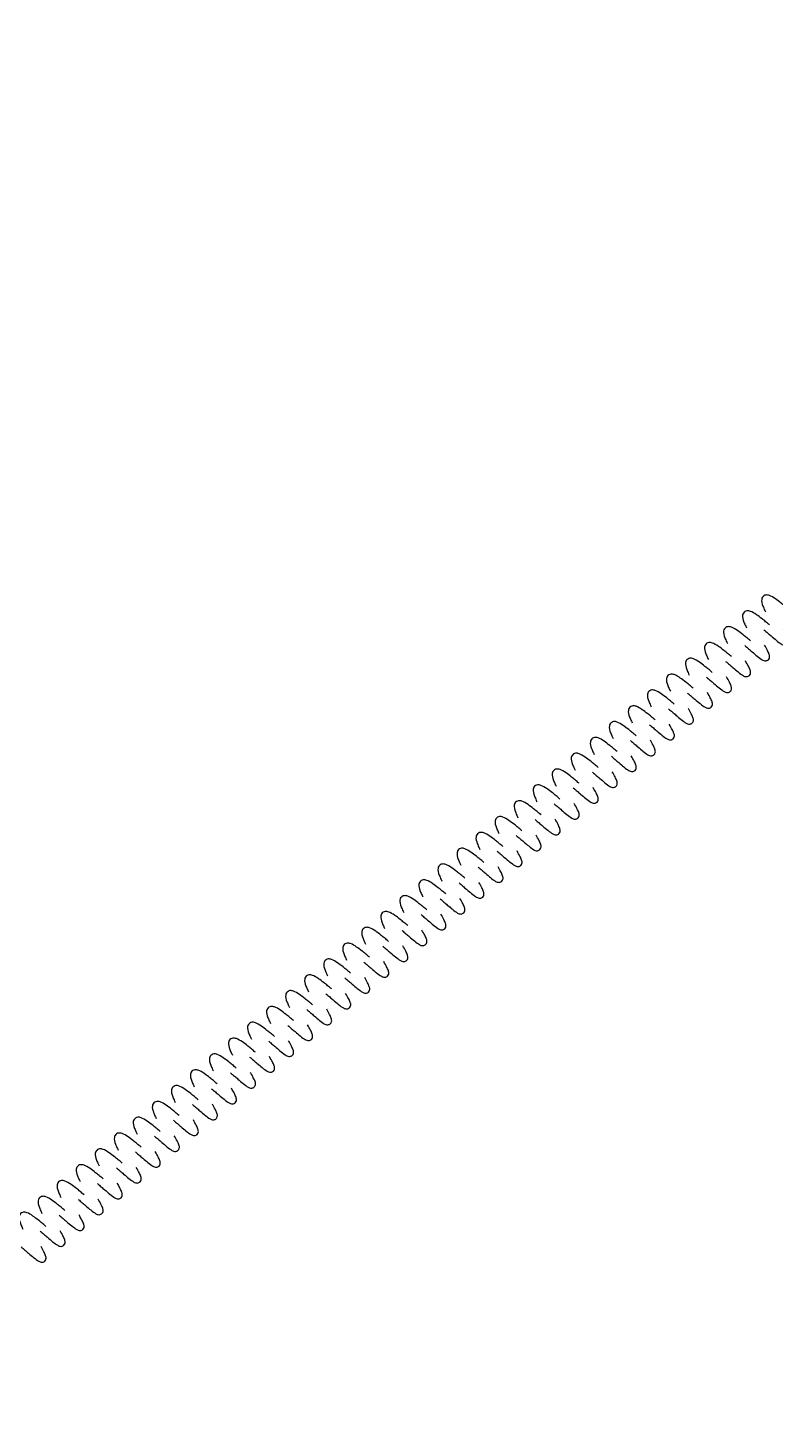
# Model space of a CAD drawing. Header units: millimetres. Extents: x 246416442 to 246896683, y 7418963194 to 7419503218.
# Drawn here: x 246845672 to 246846275, y 7419424133 to 7419425257 of the extents above; entities that cross this region are included whole.
import ezdxf

# ---------------------------------------------------------------- set-up
doc = ezdxf.new("R2010")
doc.units = ezdxf.units.MM
doc.linetypes.add('DASHED2', pattern=[9.525, 6.35, -3.175])
doc.layers.add('L-ST-SHADE-SAIL', color=5, linetype='DASHED2')
doc.layers.add('L-X-E-PLAY', color=9, linetype='Continuous')

# ---------------------------------------------------------------- blocks, each defined once
blk = doc.blocks.new('Double Skyrider - Moduplay')
at = {"layer": 'L-X-E-PLAY', "lineweight": 25}
for points, knots in [([(-131564.9, -683051.3), (-131565.1, -683049.8), (-131565.6, -683047.4), (-131566.4, -683042.8), (-131567.3, -683037.5), (-131568, -683034.3), (-131568.9, -683032.2), (-131569.8, -683031), (-131571.2, -683030.4), (-131572.6, -683030.2), (-131574.5, -683031.1), (-131575.7, -683033.4), (-131576.5, -683036.4), (-131577.1, -683039.5), (-131577.4, -683041.3)], [0, 0, 0, 0, 0.080439, 0.15462, 0.279152, 0.441171, 0.489208, 0.544001, 0.576028, 0.607963, 0.664531, 0.759856, 0.877253, 1, 1, 1, 1]), ([(-131544.9, -683051.3), (-131545.2, -683049.8), (-131545.6, -683047.4), (-131546.4, -683042.8), (-131547.3, -683037.5), (-131548.1, -683034.3), (-131548.9, -683032.2), (-131549.9, -683031), (-131551.2, -683030.4), (-131552.6, -683030.2), (-131554.6, -683031.1), (-131555.7, -683033.4), (-131556.5, -683036.4), (-131557.1, -683039.5), (-131557.4, -683041.3)], [0, 0, 0, 0, 0.080439, 0.15462, 0.279152, 0.441171, 0.489208, 0.544001, 0.576028, 0.607963, 0.664531, 0.759856, 0.877253, 1, 1, 1, 1]), ([(-131524.9, -683051.3), (-131525.2, -683049.8), (-131525.6, -683047.4), (-131526.4, -683042.8), (-131527.3, -683037.5), (-131528.1, -683034.3), (-131528.9, -683032.2), (-131529.9, -683031), (-131531.2, -683030.4), (-131532.7, -683030.2), (-131534.6, -683031.1), (-131535.8, -683033.4), (-131536.5, -683036.4), (-131537.1, -683039.5), (-131537.5, -683041.3)], [0, 0, 0, 0, 0.080439, 0.15462, 0.279152, 0.441171, 0.489208, 0.544001, 0.576028, 0.607963, 0.664531, 0.759856, 0.877253, 1, 1, 1, 1]), ([(-131504.9, -683051.3), (-131505.2, -683049.8), (-131505.6, -683047.4), (-131506.4, -683042.8), (-131507.3, -683037.5), (-131508.1, -683034.3), (-131509, -683032.2), (-131509.9, -683031), (-131511.2, -683030.4), (-131512.7, -683030.2), (-131514.6, -683031.1), (-131515.8, -683033.4), (-131516.6, -683036.4), (-131517.2, -683039.5), (-131517.5, -683041.3)], [0, 0, 0, 0, 0.080439, 0.15462, 0.279152, 0.441171, 0.489208, 0.544001, 0.576028, 0.607963, 0.664531, 0.759856, 0.877253, 1, 1, 1, 1]), ([(-131485, -683051.3), (-131485.2, -683049.8), (-131485.6, -683047.4), (-131486.4, -683042.8), (-131487.4, -683037.5), (-131488.1, -683034.3), (-131489, -683032.2), (-131489.9, -683031), (-131491.3, -683030.4), (-131492.7, -683030.2), (-131494.6, -683031.1), (-131495.8, -683033.4), (-131496.6, -683036.4), (-131497.2, -683039.5), (-131497.5, -683041.3)], [0, 0, 0, 0, 0.080439, 0.15462, 0.279152, 0.441171, 0.489208, 0.544001, 0.576028, 0.607963, 0.664531, 0.759856, 0.877253, 1, 1, 1, 1]), ([(-131465, -683051.3), (-131465.3, -683049.8), (-131465.7, -683047.4), (-131466.5, -683042.8), (-131467.4, -683037.5), (-131468.2, -683034.3), (-131469, -683032.2), (-131469.9, -683031), (-131471.3, -683030.4), (-131472.7, -683030.2), (-131474.7, -683031.1), (-131475.8, -683033.4), (-131476.6, -683036.4), (-131477.2, -683039.5), (-131477.5, -683041.3)], [0, 0, 0, 0, 0.080439, 0.15462, 0.279152, 0.441171, 0.489208, 0.544001, 0.576028, 0.607963, 0.664531, 0.759856, 0.877253, 1, 1, 1, 1]), ([(-131445, -683051.3), (-131445.3, -683049.8), (-131445.7, -683047.4), (-131446.5, -683042.8), (-131447.4, -683037.5), (-131448.2, -683034.3), (-131449, -683032.2), (-131450, -683031), (-131451.3, -683030.4), (-131452.7, -683030.2), (-131454.7, -683031.1), (-131455.9, -683033.4), (-131456.6, -683036.4), (-131457.2, -683039.5), (-131457.5, -683041.3)], [0, 0, 0, 0, 0.0804388, 0.15462, 0.2791519, 0.4411707, 0.489208, 0.5440015, 0.5760281, 0.6079632, 0.6645312, 0.7598557, 0.8772531, 1, 1, 1, 1]), ([(-131425, -683051.3), (-131425.3, -683049.8), (-131425.7, -683047.4), (-131426.5, -683042.8), (-131427.4, -683037.5), (-131428.2, -683034.3), (-131429, -683032.2), (-131430, -683031), (-131431.3, -683030.4), (-131432.8, -683030.2), (-131434.7, -683031.1), (-131435.9, -683033.4), (-131436.7, -683036.4), (-131437.2, -683039.5), (-131437.6, -683041.3)], [0, 0, 0, 0, 0.080439, 0.15462, 0.279152, 0.441171, 0.489208, 0.544001, 0.576028, 0.607963, 0.664531, 0.759856, 0.877253, 1, 1, 1, 1]), ([(-131405.1, -683051.3), (-131405.3, -683049.8), (-131405.7, -683047.4), (-131406.5, -683042.8), (-131407.4, -683037.5), (-131408.2, -683034.3), (-131409.1, -683032.2), (-131410, -683031), (-131411.4, -683030.4), (-131412.8, -683030.2), (-131414.7, -683031.1), (-131415.9, -683033.4), (-131416.7, -683036.4), (-131417.3, -683039.5), (-131417.6, -683041.3)], [0, 0, 0, 0, 0.080439, 0.15462, 0.279152, 0.441171, 0.489208, 0.544001, 0.576028, 0.607963, 0.664531, 0.759856, 0.877253, 1, 1, 1, 1]), ([(-131385.1, -683051.3), (-131385.3, -683049.8), (-131385.8, -683047.4), (-131386.6, -683042.8), (-131387.5, -683037.5), (-131388.2, -683034.3), (-131389.1, -683032.2), (-131390, -683031), (-131391.4, -683030.4), (-131392.8, -683030.2), (-131394.7, -683031.1), (-131395.9, -683033.4), (-131396.7, -683036.4), (-131397.3, -683039.5), (-131397.6, -683041.3)], [0, 0, 0, 0, 0.080439, 0.15462, 0.279152, 0.441171, 0.489208, 0.544001, 0.576028, 0.607963, 0.664531, 0.759856, 0.877253, 1, 1, 1, 1]), ([(-131365.1, -683051.3), (-131365.4, -683049.8), (-131365.8, -683047.4), (-131366.6, -683042.8), (-131367.5, -683037.5), (-131368.3, -683034.3), (-131369.1, -683032.2), (-131370.1, -683031), (-131371.4, -683030.4), (-131372.8, -683030.2), (-131374.8, -683031.1), (-131375.9, -683033.4), (-131376.7, -683036.4), (-131377.3, -683039.5), (-131377.6, -683041.3)], [0, 0, 0, 0, 0.080439, 0.15462, 0.279152, 0.441171, 0.489208, 0.544001, 0.576028, 0.607963, 0.664531, 0.759856, 0.877253, 1, 1, 1, 1]), ([(-131345.1, -683051.3), (-131345.4, -683049.8), (-131345.8, -683047.4), (-131346.6, -683042.8), (-131347.5, -683037.5), (-131348.3, -683034.3), (-131349.1, -683032.2), (-131350.1, -683031), (-131351.4, -683030.4), (-131352.9, -683030.2), (-131354.8, -683031.1), (-131356, -683033.4), (-131356.7, -683036.4), (-131357.3, -683039.5), (-131357.7, -683041.3)], [0, 0, 0, 0, 0.0804388, 0.15462, 0.2791519, 0.4411707, 0.489208, 0.5440015, 0.5760281, 0.6079632, 0.6645312, 0.7598557, 0.8772531, 1, 1, 1, 1]), ([(-131325.2, -683051.3), (-131325.4, -683049.8), (-131325.8, -683047.4), (-131326.6, -683042.8), (-131327.5, -683037.5), (-131328.3, -683034.3), (-131329.2, -683032.2), (-131330.1, -683031), (-131331.5, -683030.4), (-131332.9, -683030.2), (-131334.8, -683031.1), (-131336, -683033.4), (-131336.8, -683036.4), (-131337.4, -683039.5), (-131337.7, -683041.3)], [0, 0, 0, 0, 0.080439, 0.15462, 0.279152, 0.441171, 0.489208, 0.544001, 0.576028, 0.607963, 0.664531, 0.759856, 0.877253, 1, 1, 1, 1]), ([(-131305.2, -683051.3), (-131305.4, -683049.8), (-131305.9, -683047.4), (-131306.7, -683042.8), (-131307.6, -683037.5), (-131308.3, -683034.3), (-131309.2, -683032.2), (-131310.1, -683031), (-131311.5, -683030.4), (-131312.9, -683030.2), (-131314.8, -683031.1), (-131316, -683033.4), (-131316.8, -683036.4), (-131317.4, -683039.5), (-131317.7, -683041.3)], [0, 0, 0, 0, 0.080439, 0.15462, 0.279152, 0.441171, 0.489208, 0.544001, 0.576028, 0.607963, 0.664531, 0.759856, 0.877253, 1, 1, 1, 1]), ([(-131285.2, -683051.3), (-131285.5, -683049.8), (-131285.9, -683047.4), (-131286.7, -683042.8), (-131287.6, -683037.5), (-131288.4, -683034.3), (-131289.2, -683032.2), (-131290.2, -683031), (-131291.5, -683030.4), (-131292.9, -683030.2), (-131294.9, -683031.1), (-131296, -683033.4), (-131296.8, -683036.4), (-131297.4, -683039.5), (-131297.7, -683041.3)], [0, 0, 0, 0, 0.0804388, 0.15462, 0.2791519, 0.4411707, 0.489208, 0.5440015, 0.5760281, 0.6079632, 0.6645312, 0.7598557, 0.8772531, 1, 1, 1, 1]), ([(-131265.2, -683051.3), (-131265.5, -683049.8), (-131265.9, -683047.4), (-131266.7, -683042.8), (-131267.6, -683037.5), (-131268.4, -683034.3), (-131269.2, -683032.2), (-131270.2, -683031), (-131271.5, -683030.4), (-131272.9, -683030.2), (-131274.9, -683031.1), (-131276.1, -683033.4), (-131276.8, -683036.4), (-131277.4, -683039.5), (-131277.8, -683041.3)], [0, 0, 0, 0, 0.080439, 0.15462, 0.279152, 0.441171, 0.489208, 0.544001, 0.576028, 0.607963, 0.664531, 0.759856, 0.877253, 1, 1, 1, 1]), ([(-131245.2, -683051.3), (-131245.5, -683049.8), (-131245.9, -683047.4), (-131246.7, -683042.8), (-131247.6, -683037.5), (-131248.4, -683034.3), (-131249.3, -683032.2), (-131250.2, -683031), (-131251.5, -683030.4), (-131253, -683030.2), (-131254.9, -683031.1), (-131256.1, -683033.4), (-131256.9, -683036.4), (-131257.5, -683039.5), (-131257.8, -683041.3)], [0, 0, 0, 0, 0.080439, 0.15462, 0.279152, 0.441171, 0.489208, 0.544001, 0.576028, 0.607963, 0.664531, 0.759856, 0.877253, 1, 1, 1, 1]), ([(-131225.3, -683051.3), (-131225.5, -683049.8), (-131225.9, -683047.4), (-131226.7, -683042.8), (-131227.7, -683037.5), (-131228.4, -683034.3), (-131229.3, -683032.2), (-131230.2, -683031), (-131231.6, -683030.4), (-131233, -683030.2), (-131234.9, -683031.1), (-131236.1, -683033.4), (-131236.9, -683036.4), (-131237.5, -683039.5), (-131237.8, -683041.3)], [0, 0, 0, 0, 0.0804388, 0.15462, 0.2791519, 0.4411707, 0.489208, 0.5440015, 0.5760281, 0.6079632, 0.6645312, 0.7598557, 0.8772531, 1, 1, 1, 1]), ([(-131205.3, -683051.3), (-131205.5, -683049.8), (-131206, -683047.4), (-131206.8, -683042.8), (-131207.7, -683037.5), (-131208.4, -683034.3), (-131209.3, -683032.2), (-131210.2, -683031), (-131211.6, -683030.4), (-131213, -683030.2), (-131214.9, -683031.1), (-131216.1, -683033.4), (-131216.9, -683036.4), (-131217.5, -683039.5), (-131217.8, -683041.3)], [0, 0, 0, 0, 0.080439, 0.15462, 0.279152, 0.441171, 0.489208, 0.544001, 0.576028, 0.607963, 0.664531, 0.759856, 0.877253, 1, 1, 1, 1]), ([(-131185.3, -683051.3), (-131185.6, -683049.8), (-131186, -683047.4), (-131186.8, -683042.8), (-131187.7, -683037.5), (-131188.5, -683034.3), (-131189.3, -683032.2), (-131190.3, -683031), (-131191.6, -683030.4), (-131193, -683030.2), (-131195, -683031.1), (-131196.2, -683033.4), (-131196.9, -683036.4), (-131197.5, -683039.5), (-131197.8, -683041.3)], [0, 0, 0, 0, 0.080439, 0.15462, 0.279152, 0.441171, 0.489208, 0.544001, 0.576028, 0.607963, 0.664531, 0.759856, 0.877253, 1, 1, 1, 1]), ([(-131165.3, -683051.3), (-131165.6, -683049.8), (-131166, -683047.4), (-131166.8, -683042.8), (-131167.7, -683037.5), (-131168.5, -683034.3), (-131169.3, -683032.2), (-131170.3, -683031), (-131171.6, -683030.4), (-131173.1, -683030.2), (-131175, -683031.1), (-131176.2, -683033.4), (-131177, -683036.4), (-131177.5, -683039.5), (-131177.9, -683041.3)], [0, 0, 0, 0, 0.080439, 0.15462, 0.279152, 0.441171, 0.489208, 0.544001, 0.576028, 0.607963, 0.664531, 0.759856, 0.877253, 1, 1, 1, 1]), ([(-131145.4, -683051.3), (-131145.6, -683049.8), (-131146, -683047.4), (-131146.8, -683042.8), (-131147.7, -683037.5), (-131148.5, -683034.3), (-131149.4, -683032.2), (-131150.3, -683031), (-131151.7, -683030.4), (-131153.1, -683030.2), (-131155, -683031.1), (-131156.2, -683033.4), (-131157, -683036.4), (-131157.6, -683039.5), (-131157.9, -683041.3)], [0, 0, 0, 0, 0.0804388, 0.15462, 0.2791519, 0.4411707, 0.489208, 0.5440015, 0.5760281, 0.6079632, 0.6645312, 0.7598557, 0.8772531, 1, 1, 1, 1]), ([(-131125.4, -683051.3), (-131125.6, -683049.8), (-131126.1, -683047.4), (-131126.9, -683042.8), (-131127.8, -683037.5), (-131128.5, -683034.3), (-131129.4, -683032.2), (-131130.3, -683031), (-131131.7, -683030.4), (-131133.1, -683030.2), (-131135, -683031.1), (-131136.2, -683033.4), (-131137, -683036.4), (-131137.6, -683039.5), (-131137.9, -683041.3)], [0, 0, 0, 0, 0.080439, 0.15462, 0.279152, 0.441171, 0.489208, 0.544001, 0.576028, 0.607963, 0.664531, 0.759856, 0.877253, 1, 1, 1, 1]), ([(-131105.4, -683051.3), (-131105.7, -683049.8), (-131106.1, -683047.4), (-131106.9, -683042.8), (-131107.8, -683037.5), (-131108.6, -683034.3), (-131109.4, -683032.2), (-131110.4, -683031), (-131111.7, -683030.4), (-131113.1, -683030.2), (-131115.1, -683031.1), (-131116.2, -683033.4), (-131117, -683036.4), (-131117.6, -683039.5), (-131117.9, -683041.3)], [0, 0, 0, 0, 0.080439, 0.15462, 0.279152, 0.441171, 0.489208, 0.544001, 0.576028, 0.607963, 0.664531, 0.759856, 0.877253, 1, 1, 1, 1]), ([(-131085.4, -683051.3), (-131085.7, -683049.8), (-131086.1, -683047.4), (-131086.9, -683042.8), (-131087.8, -683037.5), (-131088.6, -683034.3), (-131089.4, -683032.2), (-131090.4, -683031), (-131091.7, -683030.4), (-131093.2, -683030.2), (-131095.1, -683031.1), (-131096.3, -683033.4), (-131097, -683036.4), (-131097.6, -683039.5), (-131098, -683041.3)], [0, 0, 0, 0, 0.080439, 0.15462, 0.279152, 0.441171, 0.489208, 0.544001, 0.576028, 0.607963, 0.664531, 0.759856, 0.877253, 1, 1, 1, 1]), ([(-131065.4, -683051.3), (-131065.7, -683049.8), (-131066.1, -683047.4), (-131066.9, -683042.8), (-131067.8, -683037.5), (-131068.6, -683034.3), (-131069.5, -683032.2), (-131070.4, -683031), (-131071.7, -683030.4), (-131073.2, -683030.2), (-131075.1, -683031.1), (-131076.3, -683033.4), (-131077.1, -683036.4), (-131077.7, -683039.5), (-131078, -683041.3)], [0, 0, 0, 0, 0.080439, 0.15462, 0.279152, 0.441171, 0.489208, 0.544001, 0.576028, 0.607963, 0.664531, 0.759856, 0.877253, 1, 1, 1, 1]), ([(-131045.5, -683051.3), (-131045.7, -683049.8), (-131046.2, -683047.4), (-131047, -683042.8), (-131047.9, -683037.5), (-131048.6, -683034.3), (-131049.5, -683032.2), (-131050.4, -683031), (-131051.8, -683030.4), (-131053.2, -683030.2), (-131055.1, -683031.1), (-131056.3, -683033.4), (-131057.1, -683036.4), (-131057.7, -683039.5), (-131058, -683041.3)], [0, 0, 0, 0, 0.080439, 0.15462, 0.279152, 0.441171, 0.489208, 0.544001, 0.576028, 0.607963, 0.664531, 0.759856, 0.877253, 1, 1, 1, 1]), ([(-131025.5, -683051.3), (-131025.8, -683049.8), (-131026.2, -683047.4), (-131027, -683042.8), (-131027.9, -683037.5), (-131028.7, -683034.3), (-131029.5, -683032.2), (-131030.5, -683031), (-131031.8, -683030.4), (-131033.2, -683030.2), (-131035.2, -683031.1), (-131036.3, -683033.4), (-131037.1, -683036.4), (-131037.7, -683039.5), (-131038, -683041.3)], [0, 0, 0, 0, 0.080439, 0.15462, 0.279152, 0.441171, 0.489208, 0.544001, 0.576028, 0.607963, 0.664531, 0.759856, 0.877253, 1, 1, 1, 1]), ([(-131005.5, -683051.3), (-131005.8, -683049.8), (-131006.2, -683047.4), (-131007, -683042.8), (-131007.9, -683037.5), (-131008.7, -683034.3), (-131009.5, -683032.2), (-131010.5, -683031), (-131011.8, -683030.4), (-131013.2, -683030.2), (-131015.2, -683031.1), (-131016.4, -683033.4), (-131017.1, -683036.4), (-131017.7, -683039.5), (-131018, -683041.3)], [0, 0, 0, 0, 0.080439, 0.15462, 0.279152, 0.441171, 0.489208, 0.544001, 0.576028, 0.607963, 0.664531, 0.759856, 0.877253, 1, 1, 1, 1]), ([(-130985.5, -683051.3), (-130985.8, -683049.8), (-130986.2, -683047.4), (-130987, -683042.8), (-130987.9, -683037.5), (-130988.7, -683034.3), (-130989.5, -683032.2), (-130990.5, -683031), (-130991.8, -683030.4), (-130993.3, -683030.2), (-130995.2, -683031.1), (-130996.4, -683033.4), (-130997.2, -683036.4), (-130997.8, -683039.5), (-130998.1, -683041.3)], [0, 0, 0, 0, 0.080439, 0.15462, 0.279152, 0.441171, 0.489208, 0.544001, 0.576028, 0.607963, 0.664531, 0.759856, 0.877253, 1, 1, 1, 1]), ([(-130965.6, -683051.3), (-130965.8, -683049.8), (-130966.2, -683047.4), (-130967, -683042.8), (-130967.9, -683037.5), (-130968.7, -683034.3), (-130969.6, -683032.2), (-130970.5, -683031), (-130971.9, -683030.4), (-130973.3, -683030.2), (-130975.2, -683031.1), (-130976.4, -683033.4), (-130977.2, -683036.4), (-130977.8, -683039.5), (-130978.1, -683041.3)], [0, 0, 0, 0, 0.080439, 0.15462, 0.279152, 0.441171, 0.489208, 0.544001, 0.576028, 0.607963, 0.664531, 0.759856, 0.877253, 1, 1, 1, 1]), ([(-130945.6, -683051.3), (-130945.8, -683049.8), (-130946.3, -683047.4), (-130947.1, -683042.8), (-130948, -683037.5), (-130948.7, -683034.3), (-130949.6, -683032.2), (-130950.5, -683031), (-130951.9, -683030.4), (-130953.3, -683030.2), (-130955.2, -683031.1), (-130956.4, -683033.4), (-130957.2, -683036.4), (-130957.8, -683039.5), (-130958.1, -683041.3)], [0, 0, 0, 0, 0.080439, 0.15462, 0.279152, 0.441171, 0.489208, 0.544001, 0.576028, 0.607963, 0.664531, 0.759856, 0.877253, 1, 1, 1, 1]), ([(-130925.6, -683051.3), (-130925.9, -683049.8), (-130926.3, -683047.4), (-130927.1, -683042.8), (-130928, -683037.5), (-130928.8, -683034.3), (-130929.6, -683032.2), (-130930.6, -683031), (-130931.9, -683030.4), (-130933.3, -683030.2), (-130935.3, -683031.1), (-130936.5, -683033.4), (-130937.2, -683036.4), (-130937.8, -683039.5), (-130938.1, -683041.3)], [0, 0, 0, 0, 0.080439, 0.15462, 0.279152, 0.441171, 0.489208, 0.544001, 0.576028, 0.607963, 0.664531, 0.759856, 0.877253, 1, 1, 1, 1]), ([(-130905.6, -683051.3), (-130905.9, -683049.8), (-130906.3, -683047.4), (-130907.1, -683042.8), (-130908, -683037.5), (-130908.8, -683034.3), (-130909.6, -683032.2), (-130910.6, -683031), (-130911.9, -683030.4), (-130913.4, -683030.2), (-130915.3, -683031.1), (-130916.5, -683033.4), (-130917.2, -683036.4), (-130917.8, -683039.5), (-130918.2, -683041.3)], [0, 0, 0, 0, 0.080439, 0.15462, 0.279152, 0.441171, 0.489208, 0.544001, 0.576028, 0.607963, 0.664531, 0.759856, 0.877253, 1, 1, 1, 1]), ([(-130885.7, -683051.3), (-130885.9, -683049.8), (-130886.3, -683047.4), (-130887.1, -683042.8), (-130888, -683037.5), (-130888.8, -683034.3), (-130889.7, -683032.2), (-130890.6, -683031), (-130892, -683030.4), (-130893.4, -683030.2), (-130895.3, -683031.1), (-130896.5, -683033.4), (-130897.3, -683036.4), (-130897.9, -683039.5), (-130898.2, -683041.3)], [0, 0, 0, 0, 0.080439, 0.15462, 0.279152, 0.441171, 0.489208, 0.544001, 0.576028, 0.607963, 0.664531, 0.759856, 0.877253, 1, 1, 1, 1]), ([(-130865.7, -683051.3), (-130865.9, -683049.8), (-130866.4, -683047.4), (-130867.2, -683042.8), (-130868.1, -683037.5), (-130868.8, -683034.3), (-130869.7, -683032.2), (-130870.6, -683031), (-130872, -683030.4), (-130873.4, -683030.2), (-130875.3, -683031.1), (-130876.5, -683033.4), (-130877.3, -683036.4), (-130877.9, -683039.5), (-130878.2, -683041.3)], [0, 0, 0, 0, 0.080439, 0.15462, 0.279152, 0.441171, 0.489208, 0.544001, 0.576028, 0.607963, 0.664531, 0.759856, 0.877253, 1, 1, 1, 1]), ([(-130845.7, -683051.3), (-130846, -683049.8), (-130846.4, -683047.4), (-130847.2, -683042.8), (-130848.1, -683037.5), (-130848.9, -683034.3), (-130849.7, -683032.2), (-130850.7, -683031), (-130852, -683030.4), (-130853.4, -683030.2), (-130855.4, -683031.1), (-130856.5, -683033.4), (-130857.3, -683036.4), (-130857.9, -683039.5), (-130858.2, -683041.3)], [0, 0, 0, 0, 0.080439, 0.15462, 0.279152, 0.441171, 0.489208, 0.544001, 0.576028, 0.607963, 0.664531, 0.759856, 0.877253, 1, 1, 1, 1]), ([(-130825.7, -683051.3), (-130826, -683049.8), (-130826.4, -683047.4), (-130827.2, -683042.8), (-130828.1, -683037.5), (-130828.9, -683034.3), (-130829.7, -683032.2), (-130830.7, -683031), (-130832, -683030.4), (-130833.4, -683030.2), (-130835.4, -683031.1), (-130836.6, -683033.4), (-130837.3, -683036.4), (-130837.9, -683039.5), (-130838.3, -683041.3)], [0, 0, 0, 0, 0.080439, 0.15462, 0.279152, 0.441171, 0.489208, 0.544001, 0.576028, 0.607963, 0.664531, 0.759856, 0.877253, 1, 1, 1, 1]), ([(-130805.7, -683051.3), (-130806, -683049.8), (-130806.4, -683047.4), (-130807.2, -683042.8), (-130808.1, -683037.5), (-130808.9, -683034.3), (-130809.8, -683032.2), (-130810.7, -683031), (-130812, -683030.4), (-130813.5, -683030.2), (-130815.4, -683031.1), (-130816.6, -683033.4), (-130817.4, -683036.4), (-130818, -683039.5), (-130818.3, -683041.3)], [0, 0, 0, 0, 0.080439, 0.15462, 0.279152, 0.441171, 0.489208, 0.544001, 0.576028, 0.607963, 0.664531, 0.759856, 0.877253, 1, 1, 1, 1]), ([(-130785.8, -683051.3), (-130786, -683049.8), (-130786.4, -683047.4), (-130787.2, -683042.8), (-130788.2, -683037.5), (-130788.9, -683034.3), (-130789.8, -683032.2), (-130790.7, -683031), (-130792.1, -683030.4), (-130793.5, -683030.2), (-130795.4, -683031.1), (-130796.6, -683033.4), (-130797.4, -683036.4), (-130798, -683039.5), (-130798.3, -683041.3)], [0, 0, 0, 0, 0.080439, 0.15462, 0.279152, 0.441171, 0.489208, 0.544001, 0.576028, 0.607963, 0.664531, 0.759856, 0.877253, 1, 1, 1, 1]), ([(-131590.9, -683051.3), (-131590.6, -683052.8), (-131590.2, -683055.2), (-131589.2, -683059.8), (-131588, -683065.2), (-131586.6, -683069.1), (-131584.7, -683071.6), (-131582.5, -683072.4), (-131580.7, -683072.2), (-131578.3, -683070.7), (-131576.8, -683067.4), (-131575.7, -683063.6), (-131575.3, -683061.9), (-131575.1, -683061.4)], [0, 0, 0, 0, 0.079069, 0.152162, 0.275296, 0.43682, 0.531631, 0.584274, 0.641545, 0.702525, 0.876498, 0.969875, 1, 1, 1, 1]), ([(-131570.9, -683051.3), (-131570.6, -683052.8), (-131570.2, -683055.2), (-131569.3, -683059.8), (-131568, -683065.2), (-131566.6, -683069.1), (-131564.7, -683071.6), (-131562.6, -683072.4), (-131560.7, -683072.2), (-131558.3, -683070.7), (-131556.8, -683067.4), (-131555.7, -683063.6), (-131555.3, -683061.9), (-131555.2, -683061.4)], [0, 0, 0, 0, 0.079069, 0.152162, 0.275296, 0.43682, 0.531631, 0.584274, 0.641545, 0.702525, 0.876498, 0.969875, 1, 1, 1, 1]), ([(-131550.9, -683051.3), (-131550.6, -683052.8), (-131550.2, -683055.2), (-131549.3, -683059.8), (-131548, -683065.2), (-131546.6, -683069.1), (-131544.7, -683071.6), (-131542.6, -683072.4), (-131540.7, -683072.2), (-131538.3, -683070.7), (-131536.8, -683067.4), (-131535.7, -683063.6), (-131535.3, -683061.9), (-131535.2, -683061.4)], [0, 0, 0, 0, 0.079069, 0.152162, 0.275296, 0.43682, 0.531631, 0.584274, 0.641545, 0.702525, 0.876498, 0.969875, 1, 1, 1, 1]), ([(-131530.9, -683051.3), (-131530.7, -683052.8), (-131530.2, -683055.2), (-131529.3, -683059.8), (-131528, -683065.2), (-131526.6, -683069.1), (-131524.8, -683071.6), (-131522.6, -683072.4), (-131520.8, -683072.2), (-131518.4, -683070.7), (-131516.8, -683067.4), (-131515.8, -683063.6), (-131515.3, -683061.9), (-131515.2, -683061.4)], [0, 0, 0, 0, 0.079069, 0.152162, 0.275296, 0.43682, 0.531631, 0.584274, 0.641545, 0.702525, 0.876498, 0.969875, 1, 1, 1, 1]), ([(-131510.9, -683051.3), (-131510.7, -683052.8), (-131510.3, -683055.2), (-131509.3, -683059.8), (-131508.1, -683065.2), (-131506.7, -683069.1), (-131504.8, -683071.6), (-131502.6, -683072.4), (-131500.8, -683072.2), (-131498.4, -683070.7), (-131496.9, -683067.4), (-131495.8, -683063.6), (-131495.3, -683061.9), (-131495.2, -683061.4)], [0, 0, 0, 0, 0.0790686, 0.1521622, 0.2752956, 0.4368201, 0.5316314, 0.5842744, 0.6415454, 0.7025247, 0.8764978, 0.969875, 1, 1, 1, 1]), ([(-131491, -683051.3), (-131490.7, -683052.8), (-131490.3, -683055.2), (-131489.3, -683059.8), (-131488.1, -683065.2), (-131486.7, -683069.1), (-131484.8, -683071.6), (-131482.6, -683072.4), (-131480.8, -683072.2), (-131478.4, -683070.7), (-131476.9, -683067.4), (-131475.8, -683063.6), (-131475.4, -683061.9), (-131475.3, -683061.4)], [0, 0, 0, 0, 0.079069, 0.152162, 0.275296, 0.43682, 0.531631, 0.584274, 0.641545, 0.702525, 0.876498, 0.969875, 1, 1, 1, 1]), ([(-131471, -683051.3), (-131470.7, -683052.8), (-131470.3, -683055.2), (-131469.4, -683059.8), (-131468.1, -683065.2), (-131466.7, -683069.1), (-131464.8, -683071.6), (-131462.7, -683072.4), (-131460.8, -683072.2), (-131458.4, -683070.7), (-131456.9, -683067.4), (-131455.8, -683063.6), (-131455.4, -683061.9), (-131455.3, -683061.4)], [0, 0, 0, 0, 0.0790686, 0.1521622, 0.2752956, 0.4368201, 0.5316314, 0.5842744, 0.6415454, 0.7025247, 0.8764978, 0.969875, 1, 1, 1, 1]), ([(-131451, -683051.3), (-131450.8, -683052.8), (-131450.3, -683055.2), (-131449.4, -683059.8), (-131448.1, -683065.2), (-131446.7, -683069.1), (-131444.9, -683071.6), (-131442.7, -683072.4), (-131440.8, -683072.2), (-131438.4, -683070.7), (-131436.9, -683067.4), (-131435.8, -683063.6), (-131435.4, -683061.9), (-131435.3, -683061.4)], [0, 0, 0, 0, 0.079069, 0.152162, 0.275296, 0.43682, 0.531631, 0.584274, 0.641545, 0.702525, 0.876498, 0.969875, 1, 1, 1, 1]), ([(-131431, -683051.3), (-131430.8, -683052.8), (-131430.4, -683055.2), (-131429.4, -683059.8), (-131428.2, -683065.2), (-131426.7, -683069.1), (-131424.9, -683071.6), (-131422.7, -683072.4), (-131420.9, -683072.2), (-131418.5, -683070.7), (-131416.9, -683067.4), (-131415.9, -683063.6), (-131415.4, -683061.9), (-131415.3, -683061.4)], [0, 0, 0, 0, 0.079069, 0.152162, 0.275296, 0.43682, 0.531631, 0.584274, 0.641545, 0.702525, 0.876498, 0.969875, 1, 1, 1, 1]), ([(-131411.1, -683051.3), (-131410.8, -683052.8), (-131410.4, -683055.2), (-131409.4, -683059.8), (-131408.2, -683065.2), (-131406.8, -683069.1), (-131404.9, -683071.6), (-131402.7, -683072.4), (-131400.9, -683072.2), (-131398.5, -683070.7), (-131397, -683067.4), (-131395.9, -683063.6), (-131395.5, -683061.9), (-131395.4, -683061.4)], [0, 0, 0, 0, 0.079069, 0.152162, 0.275296, 0.43682, 0.531631, 0.584274, 0.641545, 0.702525, 0.876498, 0.969875, 1, 1, 1, 1]), ([(-131391.1, -683051.3), (-131390.8, -683052.8), (-131390.4, -683055.2), (-131389.5, -683059.8), (-131388.2, -683065.2), (-131386.8, -683069.1), (-131384.9, -683071.6), (-131382.8, -683072.4), (-131380.9, -683072.2), (-131378.5, -683070.7), (-131377, -683067.4), (-131375.9, -683063.6), (-131375.5, -683061.9), (-131375.4, -683061.4)], [0, 0, 0, 0, 0.079069, 0.152162, 0.275296, 0.43682, 0.531631, 0.584274, 0.641545, 0.702525, 0.876498, 0.969875, 1, 1, 1, 1]), ([(-131371.1, -683051.3), (-131370.8, -683052.8), (-131370.4, -683055.2), (-131369.5, -683059.8), (-131368.2, -683065.2), (-131366.8, -683069.1), (-131365, -683071.6), (-131362.8, -683072.4), (-131360.9, -683072.2), (-131358.5, -683070.7), (-131357, -683067.4), (-131355.9, -683063.6), (-131355.5, -683061.9), (-131355.4, -683061.4)], [0, 0, 0, 0, 0.079069, 0.152162, 0.275296, 0.43682, 0.531631, 0.584274, 0.641545, 0.702525, 0.876498, 0.969875, 1, 1, 1, 1]), ([(-131351.1, -683051.3), (-131350.9, -683052.8), (-131350.4, -683055.2), (-131349.5, -683059.8), (-131348.3, -683065.2), (-131346.8, -683069.1), (-131345, -683071.6), (-131342.8, -683072.4), (-131341, -683072.2), (-131338.6, -683070.7), (-131337, -683067.4), (-131336, -683063.6), (-131335.5, -683061.9), (-131335.4, -683061.4)], [0, 0, 0, 0, 0.079069, 0.152162, 0.275296, 0.43682, 0.531631, 0.584274, 0.641545, 0.702525, 0.876498, 0.969875, 1, 1, 1, 1]), ([(-131331.2, -683051.3), (-131330.9, -683052.8), (-131330.5, -683055.2), (-131329.5, -683059.8), (-131328.3, -683065.2), (-131326.9, -683069.1), (-131325, -683071.6), (-131322.8, -683072.4), (-131321, -683072.2), (-131318.6, -683070.7), (-131317.1, -683067.4), (-131316, -683063.6), (-131315.5, -683061.9), (-131315.4, -683061.4)], [0, 0, 0, 0, 0.079069, 0.152162, 0.275296, 0.43682, 0.531631, 0.584274, 0.641545, 0.702525, 0.876498, 0.969875, 1, 1, 1, 1]), ([(-131311.2, -683051.3), (-131310.9, -683052.8), (-131310.5, -683055.2), (-131309.6, -683059.8), (-131308.3, -683065.2), (-131306.9, -683069.1), (-131305, -683071.6), (-131302.8, -683072.4), (-131301, -683072.2), (-131298.6, -683070.7), (-131297.1, -683067.4), (-131296, -683063.6), (-131295.6, -683061.9), (-131295.5, -683061.4)], [0, 0, 0, 0, 0.079069, 0.152162, 0.275296, 0.43682, 0.531631, 0.584274, 0.641545, 0.702525, 0.876498, 0.969875, 1, 1, 1, 1]), ([(-131291.2, -683051.3), (-131290.9, -683052.8), (-131290.5, -683055.2), (-131289.6, -683059.8), (-131288.3, -683065.2), (-131286.9, -683069.1), (-131285, -683071.6), (-131282.9, -683072.4), (-131281, -683072.2), (-131278.6, -683070.7), (-131277.1, -683067.4), (-131276, -683063.6), (-131275.6, -683061.9), (-131275.5, -683061.4)], [0, 0, 0, 0, 0.0790686, 0.1521622, 0.2752956, 0.4368201, 0.5316314, 0.5842744, 0.6415454, 0.7025247, 0.8764978, 0.969875, 1, 1, 1, 1]), ([(-131271.2, -683051.3), (-131271, -683052.8), (-131270.5, -683055.2), (-131269.6, -683059.8), (-131268.3, -683065.2), (-131266.9, -683069.1), (-131265.1, -683071.6), (-131262.9, -683072.4), (-131261.1, -683072.2), (-131258.7, -683070.7), (-131257.1, -683067.4), (-131256, -683063.6), (-131255.6, -683061.9), (-131255.5, -683061.4)], [0, 0, 0, 0, 0.079069, 0.152162, 0.275296, 0.43682, 0.531631, 0.584274, 0.641545, 0.702525, 0.876498, 0.969875, 1, 1, 1, 1]), ([(-131251.2, -683051.3), (-131251, -683052.8), (-131250.6, -683055.2), (-131249.6, -683059.8), (-131248.4, -683065.2), (-131246.9, -683069.1), (-131245.1, -683071.6), (-131242.9, -683072.4), (-131241.1, -683072.2), (-131238.7, -683070.7), (-131237.2, -683067.4), (-131236.1, -683063.6), (-131235.6, -683061.9), (-131235.5, -683061.4)], [0, 0, 0, 0, 0.079069, 0.152162, 0.275296, 0.43682, 0.531631, 0.584274, 0.641545, 0.702525, 0.876498, 0.969875, 1, 1, 1, 1]), ([(-131231.3, -683051.3), (-131231, -683052.8), (-131230.6, -683055.2), (-131229.6, -683059.8), (-131228.4, -683065.2), (-131227, -683069.1), (-131225.1, -683071.6), (-131222.9, -683072.4), (-131221.1, -683072.2), (-131218.7, -683070.7), (-131217.2, -683067.4), (-131216.1, -683063.6), (-131215.7, -683061.9), (-131215.6, -683061.4)], [0, 0, 0, 0, 0.079069, 0.152162, 0.275296, 0.43682, 0.531631, 0.584274, 0.641545, 0.702525, 0.876498, 0.969875, 1, 1, 1, 1]), ([(-131211.3, -683051.3), (-131211, -683052.8), (-131210.6, -683055.2), (-131209.7, -683059.8), (-131208.4, -683065.2), (-131207, -683069.1), (-131205.1, -683071.6), (-131203, -683072.4), (-131201.1, -683072.2), (-131198.7, -683070.7), (-131197.2, -683067.4), (-131196.1, -683063.6), (-131195.7, -683061.9), (-131195.6, -683061.4)], [0, 0, 0, 0, 0.079069, 0.152162, 0.275296, 0.43682, 0.531631, 0.584274, 0.641545, 0.702525, 0.876498, 0.969875, 1, 1, 1, 1]), ([(-131191.3, -683051.3), (-131191.1, -683052.8), (-131190.6, -683055.2), (-131189.7, -683059.8), (-131188.4, -683065.2), (-131187, -683069.1), (-131185.2, -683071.6), (-131183, -683072.4), (-131181.1, -683072.2), (-131178.7, -683070.7), (-131177.2, -683067.4), (-131176.1, -683063.6), (-131175.7, -683061.9), (-131175.6, -683061.4)], [0, 0, 0, 0, 0.079069, 0.152162, 0.275296, 0.43682, 0.531631, 0.584274, 0.641545, 0.702525, 0.876498, 0.969875, 1, 1, 1, 1]), ([(-131171.3, -683051.3), (-131171.1, -683052.8), (-131170.6, -683055.2), (-131169.7, -683059.8), (-131168.5, -683065.2), (-131167, -683069.1), (-131165.2, -683071.6), (-131163, -683072.4), (-131161.2, -683072.2), (-131158.8, -683070.7), (-131157.2, -683067.4), (-131156.2, -683063.6), (-131155.7, -683061.9), (-131155.6, -683061.4)], [0, 0, 0, 0, 0.079069, 0.152162, 0.275296, 0.43682, 0.531631, 0.584274, 0.641545, 0.702525, 0.876498, 0.969875, 1, 1, 1, 1]), ([(-131151.4, -683051.3), (-131151.1, -683052.8), (-131150.7, -683055.2), (-131149.7, -683059.8), (-131148.5, -683065.2), (-131147.1, -683069.1), (-131145.2, -683071.6), (-131143, -683072.4), (-131141.2, -683072.2), (-131138.8, -683070.7), (-131137.3, -683067.4), (-131136.2, -683063.6), (-131135.8, -683061.9), (-131135.6, -683061.4)], [0, 0, 0, 0, 0.079069, 0.152162, 0.275296, 0.43682, 0.531631, 0.584274, 0.641545, 0.702525, 0.876498, 0.969875, 1, 1, 1, 1]), ([(-131131.4, -683051.3), (-131131.1, -683052.8), (-131130.7, -683055.2), (-131129.8, -683059.8), (-131128.5, -683065.2), (-131127.1, -683069.1), (-131125.2, -683071.6), (-131123.1, -683072.4), (-131121.2, -683072.2), (-131118.8, -683070.7), (-131117.3, -683067.4), (-131116.2, -683063.6), (-131115.8, -683061.9), (-131115.7, -683061.4)], [0, 0, 0, 0, 0.079069, 0.152162, 0.275296, 0.43682, 0.531631, 0.584274, 0.641545, 0.702525, 0.876498, 0.969875, 1, 1, 1, 1]), ([(-131111.4, -683051.3), (-131111.1, -683052.8), (-131110.7, -683055.2), (-131109.8, -683059.8), (-131108.5, -683065.2), (-131107.1, -683069.1), (-131105.2, -683071.6), (-131103.1, -683072.4), (-131101.2, -683072.2), (-131098.8, -683070.7), (-131097.3, -683067.4), (-131096.2, -683063.6), (-131095.8, -683061.9), (-131095.7, -683061.4)], [0, 0, 0, 0, 0.079069, 0.152162, 0.275296, 0.43682, 0.531631, 0.584274, 0.641545, 0.702525, 0.876498, 0.969875, 1, 1, 1, 1]), ([(-131091.4, -683051.3), (-131091.2, -683052.8), (-131090.7, -683055.2), (-131089.8, -683059.8), (-131088.6, -683065.2), (-131087.1, -683069.1), (-131085.3, -683071.6), (-131083.1, -683072.4), (-131081.3, -683072.2), (-131078.9, -683070.7), (-131077.3, -683067.4), (-131076.3, -683063.6), (-131075.8, -683061.9), (-131075.7, -683061.4)], [0, 0, 0, 0, 0.079069, 0.152162, 0.275296, 0.43682, 0.531631, 0.584274, 0.641545, 0.702525, 0.876498, 0.969875, 1, 1, 1, 1]), ([(-131071.4, -683051.3), (-131071.2, -683052.8), (-131070.8, -683055.2), (-131069.8, -683059.8), (-131068.6, -683065.2), (-131067.2, -683069.1), (-131065.3, -683071.6), (-131063.1, -683072.4), (-131061.3, -683072.2), (-131058.9, -683070.7), (-131057.4, -683067.4), (-131056.3, -683063.6), (-131055.8, -683061.9), (-131055.7, -683061.4)], [0, 0, 0, 0, 0.079069, 0.152162, 0.275296, 0.43682, 0.531631, 0.584274, 0.641545, 0.702525, 0.876498, 0.969875, 1, 1, 1, 1]), ([(-131051.5, -683051.3), (-131051.2, -683052.8), (-131050.8, -683055.2), (-131049.8, -683059.8), (-131048.6, -683065.2), (-131047.2, -683069.1), (-131045.3, -683071.6), (-131043.1, -683072.4), (-131041.3, -683072.2), (-131038.9, -683070.7), (-131037.4, -683067.4), (-131036.3, -683063.6), (-131035.9, -683061.9), (-131035.8, -683061.4)], [0, 0, 0, 0, 0.079069, 0.152162, 0.275296, 0.43682, 0.531631, 0.584274, 0.641545, 0.702525, 0.876498, 0.969875, 1, 1, 1, 1]), ([(-131031.5, -683051.3), (-131031.2, -683052.8), (-131030.8, -683055.2), (-131029.9, -683059.8), (-131028.6, -683065.2), (-131027.2, -683069.1), (-131025.3, -683071.6), (-131023.2, -683072.4), (-131021.3, -683072.2), (-131018.9, -683070.7), (-131017.4, -683067.4), (-131016.3, -683063.6), (-131015.9, -683061.9), (-131015.8, -683061.4)], [0, 0, 0, 0, 0.0790686, 0.1521622, 0.2752956, 0.4368201, 0.5316314, 0.5842744, 0.6415454, 0.7025247, 0.8764978, 0.969875, 1, 1, 1, 1]), ([(-131011.5, -683051.3), (-131011.3, -683052.8), (-131010.8, -683055.2), (-131009.9, -683059.8), (-131008.6, -683065.2), (-131007.2, -683069.1), (-131005.4, -683071.6), (-131003.2, -683072.4), (-131001.3, -683072.2), (-130998.9, -683070.7), (-130997.4, -683067.4), (-130996.3, -683063.6), (-130995.9, -683061.9), (-130995.8, -683061.4)], [0, 0, 0, 0, 0.0790686, 0.1521622, 0.2752956, 0.4368201, 0.5316314, 0.5842744, 0.6415454, 0.7025247, 0.8764978, 0.969875, 1, 1, 1, 1]), ([(-130991.5, -683051.3), (-130991.3, -683052.8), (-130990.9, -683055.2), (-130989.9, -683059.8), (-130988.7, -683065.2), (-130987.2, -683069.1), (-130985.4, -683071.6), (-130983.2, -683072.4), (-130981.4, -683072.2), (-130979, -683070.7), (-130977.4, -683067.4), (-130976.4, -683063.6), (-130975.9, -683061.9), (-130975.8, -683061.4)], [0, 0, 0, 0, 0.0790686, 0.1521622, 0.2752956, 0.4368201, 0.5316314, 0.5842744, 0.6415454, 0.7025247, 0.8764978, 0.969875, 1, 1, 1, 1]), ([(-130971.6, -683051.3), (-130971.3, -683052.8), (-130970.9, -683055.2), (-130969.9, -683059.8), (-130968.7, -683065.2), (-130967.3, -683069.1), (-130965.4, -683071.6), (-130963.2, -683072.4), (-130961.4, -683072.2), (-130959, -683070.7), (-130957.5, -683067.4), (-130956.4, -683063.6), (-130956, -683061.9), (-130955.9, -683061.4)], [0, 0, 0, 0, 0.079069, 0.152162, 0.275296, 0.43682, 0.531631, 0.584274, 0.641545, 0.702525, 0.876498, 0.969875, 1, 1, 1, 1]), ([(-130951.6, -683051.3), (-130951.3, -683052.8), (-130950.9, -683055.2), (-130950, -683059.8), (-130948.7, -683065.2), (-130947.3, -683069.1), (-130945.4, -683071.6), (-130943.3, -683072.4), (-130941.4, -683072.2), (-130939, -683070.7), (-130937.5, -683067.4), (-130936.4, -683063.6), (-130936, -683061.9), (-130935.9, -683061.4)], [0, 0, 0, 0, 0.079069, 0.152162, 0.275296, 0.43682, 0.531631, 0.584274, 0.641545, 0.702525, 0.876498, 0.969875, 1, 1, 1, 1]), ([(-130931.6, -683051.3), (-130931.3, -683052.8), (-130930.9, -683055.2), (-130930, -683059.8), (-130928.7, -683065.2), (-130927.3, -683069.1), (-130925.5, -683071.6), (-130923.3, -683072.4), (-130921.4, -683072.2), (-130919, -683070.7), (-130917.5, -683067.4), (-130916.4, -683063.6), (-130916, -683061.9), (-130915.9, -683061.4)], [0, 0, 0, 0, 0.0790686, 0.1521622, 0.2752956, 0.4368201, 0.5316314, 0.5842744, 0.6415454, 0.7025247, 0.8764978, 0.969875, 1, 1, 1, 1]), ([(-130911.6, -683051.3), (-130911.4, -683052.8), (-130910.9, -683055.2), (-130910, -683059.8), (-130908.8, -683065.2), (-130907.3, -683069.1), (-130905.5, -683071.6), (-130903.3, -683072.4), (-130901.5, -683072.2), (-130899.1, -683070.7), (-130897.5, -683067.4), (-130896.5, -683063.6), (-130896, -683061.9), (-130895.9, -683061.4)], [0, 0, 0, 0, 0.079069, 0.152162, 0.275296, 0.43682, 0.531631, 0.584274, 0.641545, 0.702525, 0.876498, 0.969875, 1, 1, 1, 1]), ([(-130891.7, -683051.3), (-130891.4, -683052.8), (-130891, -683055.2), (-130890, -683059.8), (-130888.8, -683065.2), (-130887.4, -683069.1), (-130885.5, -683071.6), (-130883.3, -683072.4), (-130881.5, -683072.2), (-130879.1, -683070.7), (-130877.6, -683067.4), (-130876.5, -683063.6), (-130876, -683061.9), (-130875.9, -683061.4)], [0, 0, 0, 0, 0.079069, 0.152162, 0.275296, 0.43682, 0.531631, 0.584274, 0.641545, 0.702525, 0.876498, 0.969875, 1, 1, 1, 1]), ([(-130871.7, -683051.3), (-130871.4, -683052.8), (-130871, -683055.2), (-130870.1, -683059.8), (-130868.8, -683065.2), (-130867.4, -683069.1), (-130865.5, -683071.6), (-130863.4, -683072.4), (-130861.5, -683072.2), (-130859.1, -683070.7), (-130857.6, -683067.4), (-130856.5, -683063.6), (-130856.1, -683061.9), (-130856, -683061.4)], [0, 0, 0, 0, 0.079069, 0.152162, 0.275296, 0.43682, 0.531631, 0.584274, 0.641545, 0.702525, 0.876498, 0.969875, 1, 1, 1, 1]), ([(-130851.7, -683051.3), (-130851.4, -683052.8), (-130851, -683055.2), (-130850.1, -683059.8), (-130848.8, -683065.2), (-130847.4, -683069.1), (-130845.5, -683071.6), (-130843.4, -683072.4), (-130841.5, -683072.2), (-130839.1, -683070.7), (-130837.6, -683067.4), (-130836.5, -683063.6), (-130836.1, -683061.9), (-130836, -683061.4)], [0, 0, 0, 0, 0.079069, 0.152162, 0.275296, 0.43682, 0.531631, 0.584274, 0.641545, 0.702525, 0.876498, 0.969875, 1, 1, 1, 1]), ([(-130831.7, -683051.3), (-130831.5, -683052.8), (-130831, -683055.2), (-130830.1, -683059.8), (-130828.8, -683065.2), (-130827.4, -683069.1), (-130825.6, -683071.6), (-130823.4, -683072.4), (-130821.6, -683072.2), (-130819.2, -683070.7), (-130817.6, -683067.4), (-130816.5, -683063.6), (-130816.1, -683061.9), (-130816, -683061.4)], [0, 0, 0, 0, 0.079069, 0.152162, 0.275296, 0.43682, 0.531631, 0.584274, 0.641545, 0.702525, 0.876498, 0.969875, 1, 1, 1, 1]), ([(-130811.7, -683051.3), (-130811.5, -683052.8), (-130811.1, -683055.2), (-130810.1, -683059.8), (-130808.9, -683065.2), (-130807.5, -683069.1), (-130805.6, -683071.6), (-130803.4, -683072.4), (-130801.6, -683072.2), (-130799.2, -683070.7), (-130797.7, -683067.4), (-130796.6, -683063.6), (-130796.1, -683061.9), (-130796, -683061.4)], [0, 0, 0, 0, 0.079069, 0.152162, 0.275296, 0.43682, 0.531631, 0.584274, 0.641545, 0.702525, 0.876498, 0.969875, 1, 1, 1, 1])]:
    blk.add_open_spline(points, degree=3, knots=knots, dxfattribs=at)

msp = doc.modelspace()

# ---------------------------------------------------------------- linework, layer by layer
at = {"layer": 'L-ST-SHADE-SAIL', "ltscale": 0.5, "const_width": 100, "flags": 128}
msp.add_lwpolyline([(246850735.6, 7419425138.6, -0.185051), (246846025.4, 7419430862, -0.142515), (246837462.7, 7419424554.7, -0.100603), (246846264.8, 7419419399.1, -0.197368), (246850735.6, 7419425138.6, 24.185164)], format="xyb", dxfattribs=at)

# ---------------------------------------------------------------- block references
at = {"layer": 'L-X-E-PLAY', "rotation": 219.7286644497561}
msp.add_blockref('Double Skyrider - Moduplay', (247181655.6, 7418815360.8), dxfattribs=at)

doc.saveas('drawing.dxf')
